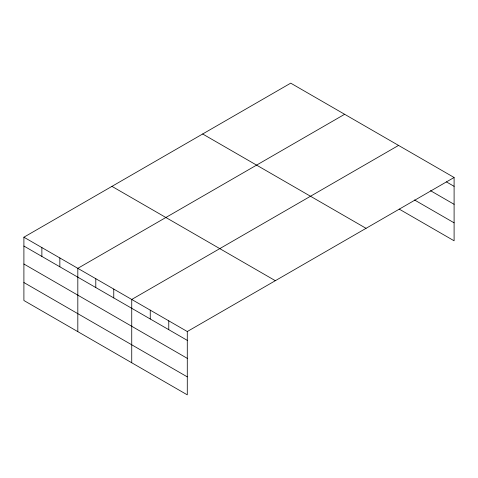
<?xml version="1.0" encoding="UTF-8"?>
<svg xmlns="http://www.w3.org/2000/svg" width="478" height="478" viewBox="0 0 478 478"><rect width="100%" height="100%" fill="white"/><g stroke="black" fill="none" stroke-linecap="round" stroke-linejoin="round"><path stroke-width="0.72" d="M454.1 177.487L290.714 83.154L23.9 237.202L23.9 300.513L187.286 394.846L187.286 331.529L454.1 177.487L454.1 240.798L399.19 209.095M344.632 114.284L77.818 268.331L77.818 331.642M398.55 145.414L131.737 299.455L131.737 362.772M446.44 181.909L454.1 186.33M430.475 190.668L454.1 204.309M414.51 199.971L454.1 222.826M202.666 133.989L366.052 228.323M111.948 186.366L275.334 280.694M23.9 237.202L187.286 331.529M23.9 246.045L187.286 340.372M23.9 264.017L187.286 358.351M23.9 282.54L187.286 376.867M168.77 320.84L168.77 329.683M150.253 310.15L150.253 318.993M113.764 289.082L113.764 297.925M95.791 278.704L95.791 287.547M59.846 257.953L59.846 266.796M41.873 247.574L41.873 256.417"/></g></svg>
